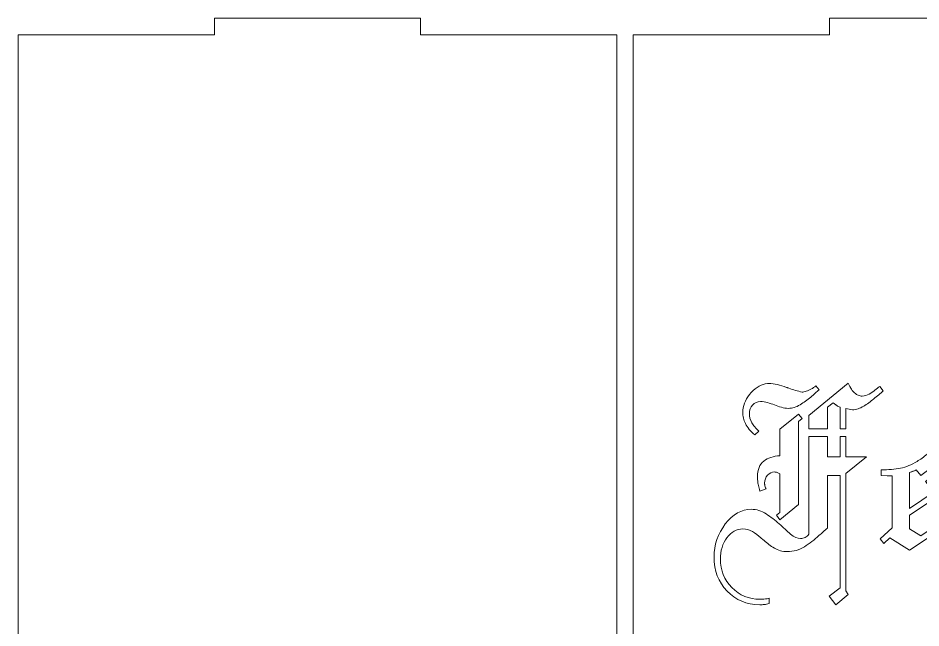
# Model space of a CAD drawing. Header units: millimetres. Extents: x -1983 to 1983, y -412 to 412.
# Drawn here: x 1646.3 to 1809, y 93.6 to 203.6 of the extents above; entities that cross this region are included whole.
import ezdxf

# ---------------------------------------------------------------- set-up
doc = ezdxf.new("R2010")
doc.units = ezdxf.units.MM
doc.header["$MEASUREMENT"] = 0
doc.layers.add('Camada 1', color=7, linetype='Continuous')

msp = doc.modelspace()

# ---------------------------------------------------------------- linework, layer by layer
at = {"layer": 'Camada 1', "color": 250, "lineweight": 9}
for points, knots in [([(1646.252, 200.589), (1646.252, 200.589), (1646.252, -13.4106), (1646.252, -13.4106), (1646.252, -13.4106), (1646.252, -13.4106), (1681.6448, -13.4106), (1681.6448, -13.4106), (1681.6448, -13.4106), (1681.6448, -13.4106), (1681.6448, -16.4106), (1681.6448, -16.4106), (1681.6448, -16.4106), (1681.6448, -16.4106), (1718.7876, -16.4106), (1718.7876, -16.4106), (1718.7876, -16.4106), (1718.7876, -16.4106), (1718.7876, -13.4106), (1718.7876, -13.4106), (1718.7876, -13.4106), (1718.7876, -13.4106), (1754.1804, -13.4106), (1754.1804, -13.4106), (1754.1804, -13.4106), (1754.1804, -13.4106), (1754.1804, 200.589), (1754.1804, 200.589), (1754.1804, 200.589), (1754.1804, 200.589), (1718.7876, 200.589), (1718.7876, 200.589), (1718.7876, 200.589), (1718.7876, 200.589), (1718.7876, 203.589), (1718.7876, 203.589), (1718.7876, 203.589), (1718.7876, 203.589), (1681.6448, 203.589), (1681.6448, 203.589), (1681.6448, 203.589), (1681.6448, 203.589), (1681.6448, 200.589), (1681.6448, 200.589), (1681.6448, 200.589), (1681.6448, 200.589), (1646.252, 200.589), (1646.252, 200.589)], [0, 0, 0, 0, 0.07692308, 0.07692308, 0.07692308, 0.07692308, 0.15384615, 0.15384615, 0.15384615, 0.15384615, 0.23076923, 0.23076923, 0.23076923, 0.23076923, 0.30769231, 0.30769231, 0.30769231, 0.30769231, 0.38461538, 0.38461538, 0.38461538, 0.38461538, 0.46153846, 0.46153846, 0.46153846, 0.46153846, 0.53846154, 0.53846154, 0.53846154, 0.53846154, 0.61538462, 0.61538462, 0.61538462, 0.61538462, 0.69230769, 0.69230769, 0.69230769, 0.69230769, 0.76923077, 0.76923077, 0.76923077, 0.76923077, 0.84615385, 0.84615385, 0.84615385, 0.84615385, 1, 1, 1, 1]), ([(1757.1804, 200.589), (1757.1804, 200.589), (1757.1804, -13.4106), (1757.1804, -13.4106), (1757.1804, -13.4106), (1757.1804, -13.4106), (1792.5732, -13.4106), (1792.5732, -13.4106), (1792.5732, -13.4106), (1792.5732, -13.4106), (1792.5732, -16.4106), (1792.5732, -16.4106), (1792.5732, -16.4106), (1792.5732, -16.4106), (1829.716, -16.4106), (1829.716, -16.4106), (1829.716, -16.4106), (1829.716, -16.4106), (1829.716, -13.4106), (1829.716, -13.4106), (1829.716, -13.4106), (1829.716, -13.4106), (1865.1088, -13.4106), (1865.1088, -13.4106), (1865.1088, -13.4106), (1865.1088, -13.4106), (1865.1088, 200.589), (1865.1088, 200.589), (1865.1088, 200.589), (1865.1088, 200.589), (1829.716, 200.589), (1829.716, 200.589), (1829.716, 200.589), (1829.716, 200.589), (1829.716, 203.589), (1829.716, 203.589), (1829.716, 203.589), (1829.716, 203.589), (1792.5732, 203.589), (1792.5732, 203.589), (1792.5732, 203.589), (1792.5732, 203.589), (1792.5732, 200.589), (1792.5732, 200.589), (1792.5732, 200.589), (1792.5732, 200.589), (1757.1804, 200.589), (1757.1804, 200.589)], [0, 0, 0, 0, 0.07692308, 0.07692308, 0.07692308, 0.07692308, 0.15384615, 0.15384615, 0.15384615, 0.15384615, 0.23076923, 0.23076923, 0.23076923, 0.23076923, 0.30769231, 0.30769231, 0.30769231, 0.30769231, 0.38461538, 0.38461538, 0.38461538, 0.38461538, 0.46153846, 0.46153846, 0.46153846, 0.46153846, 0.53846154, 0.53846154, 0.53846154, 0.53846154, 0.61538462, 0.61538462, 0.61538462, 0.61538462, 0.69230769, 0.69230769, 0.69230769, 0.69230769, 0.76923077, 0.76923077, 0.76923077, 0.76923077, 0.84615385, 0.84615385, 0.84615385, 0.84615385, 1, 1, 1, 1]), ([(1779.0822, 128.41), (1778.6981, 128.7349), (1778.3658, 129.0674), (1778.085, 129.4072), (1778.085, 129.4072), (1777.8044, 129.7467), (1777.5754, 130.094), (1777.3982, 130.4485), (1777.3982, 130.4485), (1777.2209, 130.7736), (1777.0954, 131.106), (1777.0216, 131.4458), (1777.0216, 131.4458), (1776.9477, 131.7853), (1776.9107, 132.1324), (1776.9107, 132.487), (1776.9107, 132.487), (1776.9107, 132.5462), (1776.9107, 132.6052), (1776.9107, 132.6642), (1776.9107, 132.6642), (1776.9107, 132.7234), (1776.9107, 132.7824), (1776.9107, 132.8415), (1776.9107, 132.8415), (1777.029, 133.9938), (1777.5385, 135.0647), (1778.4397, 136.0544), (1778.4397, 136.0544), (1779.3408, 137.0441), (1780.3082, 137.5833), (1781.3422, 137.672), (1781.3422, 137.672), (1781.4014, 137.672), (1781.453, 137.672), (1781.4974, 137.672), (1781.4974, 137.672), (1781.5416, 137.672), (1781.5786, 137.672), (1781.6081, 137.672), (1781.6081, 137.672), (1782.1104, 137.672), (1782.6274, 137.6055), (1783.1591, 137.4726), (1783.1591, 137.4726), (1783.691, 137.3397), (1784.2375, 137.1696), (1784.7989, 136.9629), (1784.7989, 136.9629), (1784.8579, 136.9629), (1784.9245, 136.9481), (1784.9982, 136.9187), (1784.9982, 136.9187), (1785.0722, 136.8891), (1785.1534, 136.8594), (1785.2419, 136.8301), (1785.2419, 136.8301), (1785.6261, 136.6822), (1786.0176, 136.5493), (1786.4164, 136.431), (1786.4164, 136.431), (1786.8152, 136.313), (1787.2067, 136.2095), (1787.5909, 136.1209), (1787.5909, 136.1209), (1787.7975, 136.1209), (1788.0486, 136.1726), (1788.3441, 136.276), (1788.3441, 136.276), (1788.6396, 136.3795), (1788.9497, 136.5196), (1789.2748, 136.6969), (1789.2748, 136.6969), (1789.3929, 136.7561), (1789.5258, 136.8373), (1789.6737, 136.9409), (1789.6737, 136.9409), (1789.8212, 137.0441), (1789.9542, 137.1402), (1790.0724, 137.2288), (1790.0724, 137.2288), (1790.0724, 137.2288), (1790.6928, 136.564), (1790.6928, 136.564), (1790.6928, 136.564), (1790.4565, 136.3573), (1790.2129, 136.143), (1789.9617, 135.9215), (1789.9617, 135.9215), (1789.7105, 135.6999), (1789.4521, 135.4709), (1789.1863, 135.2347), (1789.1863, 135.2347), (1788.5657, 134.7323), (1787.9158, 134.2671), (1787.2361, 133.8386), (1787.2361, 133.8386), (1786.5568, 133.4103), (1785.8625, 133.1962), (1785.1534, 133.1962), (1785.1534, 133.1962), (1784.7102, 133.1962), (1784.2818, 133.2626), (1783.8683, 133.3956), (1783.8683, 133.3956), (1783.4546, 133.5285), (1783.0411, 133.6686), (1782.6274, 133.8166), (1782.6274, 133.8166), (1782.2138, 133.9641), (1781.8002, 134.1046), (1781.3866, 134.2375), (1781.3866, 134.2375), (1780.973, 134.3704), (1780.5447, 134.4369), (1780.1016, 134.4369), (1780.1016, 134.4369), (1779.5402, 134.4369), (1779.0675, 134.2228), (1778.6833, 133.7943), (1778.6833, 133.7943), (1778.2993, 133.366), (1778.1074, 132.8564), (1778.1074, 132.2654), (1778.1074, 132.2654), (1778.1074, 131.6744), (1778.2476, 131.1207), (1778.5284, 130.6035), (1778.5284, 130.6035), (1778.8088, 130.0865), (1779.2448, 129.577), (1779.8355, 129.0747), (1779.8355, 129.0747), (1779.8355, 129.0747), (1779.0822, 128.41), (1779.0822, 128.41)], [0, 0, 0, 0, 0.02857143, 0.02857143, 0.02857143, 0.02857143, 0.05714286, 0.05714286, 0.05714286, 0.05714286, 0.08571429, 0.08571429, 0.08571429, 0.08571429, 0.11428571, 0.11428571, 0.11428571, 0.11428571, 0.14285714, 0.14285714, 0.14285714, 0.14285714, 0.17142857, 0.17142857, 0.17142857, 0.17142857, 0.2, 0.2, 0.2, 0.2, 0.22857143, 0.22857143, 0.22857143, 0.22857143, 0.25714286, 0.25714286, 0.25714286, 0.25714286, 0.28571429, 0.28571429, 0.28571429, 0.28571429, 0.31428571, 0.31428571, 0.31428571, 0.31428571, 0.34285714, 0.34285714, 0.34285714, 0.34285714, 0.37142857, 0.37142857, 0.37142857, 0.37142857, 0.4, 0.4, 0.4, 0.4, 0.42857143, 0.42857143, 0.42857143, 0.42857143, 0.45714286, 0.45714286, 0.45714286, 0.45714286, 0.48571429, 0.48571429, 0.48571429, 0.48571429, 0.51428571, 0.51428571, 0.51428571, 0.51428571, 0.54285714, 0.54285714, 0.54285714, 0.54285714, 0.57142857, 0.57142857, 0.57142857, 0.57142857, 0.6, 0.6, 0.6, 0.6, 0.62857143, 0.62857143, 0.62857143, 0.62857143, 0.65714286, 0.65714286, 0.65714286, 0.65714286, 0.68571429, 0.68571429, 0.68571429, 0.68571429, 0.71428571, 0.71428571, 0.71428571, 0.71428571, 0.74285714, 0.74285714, 0.74285714, 0.74285714, 0.77142857, 0.77142857, 0.77142857, 0.77142857, 0.8, 0.8, 0.8, 0.8, 0.82857143, 0.82857143, 0.82857143, 0.82857143, 0.85714286, 0.85714286, 0.85714286, 0.85714286, 0.88571429, 0.88571429, 0.88571429, 0.88571429, 0.91428571, 0.91428571, 0.91428571, 0.91428571, 0.94285714, 0.94285714, 0.94285714, 0.94285714, 1, 1, 1, 1]), ([(1788.8315, 129.5092), (1788.8315, 129.5092), (1788.8315, 131.911), (1788.8315, 131.911), (1788.8315, 131.911), (1788.8315, 131.911), (1795.9221, 137.7163), (1795.9221, 137.7163), (1795.9221, 137.7163), (1796.1289, 137.2732), (1796.3283, 136.9112), (1796.5203, 136.6305), (1796.5203, 136.6305), (1796.7124, 136.3499), (1796.8971, 136.1355), (1797.0744, 135.9879), (1797.0744, 135.9879), (1797.2812, 135.781), (1797.4953, 135.6334), (1797.7168, 135.5448), (1797.7168, 135.5448), (1797.9384, 135.4562), (1798.1821, 135.412), (1798.4482, 135.412), (1798.4482, 135.412), (1798.8913, 135.412), (1799.3047, 135.5299), (1799.6889, 135.7664), (1799.6889, 135.7664), (1800.0729, 136.0027), (1800.4424, 136.2537), (1800.7968, 136.5196), (1800.7968, 136.5196), (1800.9444, 136.6379), (1801.0849, 136.7487), (1801.2178, 136.8522), (1801.2178, 136.8522), (1801.3508, 136.9554), (1801.4761, 137.0516), (1801.5943, 137.1402), (1801.5943, 137.1402), (1801.5943, 137.1402), (1802.215, 136.3424), (1802.215, 136.3424), (1802.215, 136.3424), (1801.9786, 136.1355), (1801.7127, 135.9067), (1801.4171, 135.6557), (1801.4171, 135.6557), (1801.1217, 135.4045), (1800.8115, 135.1461), (1800.4867, 134.88), (1800.4867, 134.88), (1800.2206, 134.6437), (1799.9326, 134.4147), (1799.6224, 134.1931), (1799.6224, 134.1931), (1799.3122, 133.9716), (1799.0093, 133.7722), (1798.714, 133.5949), (1798.714, 133.5949), (1798.3593, 133.3881), (1798.0198, 133.2256), (1797.6947, 133.1075), (1797.6947, 133.1075), (1797.3698, 132.9893), (1797.0448, 132.9301), (1796.7199, 132.9301), (1796.7199, 132.9301), (1796.7199, 132.9301), (1795.479, 133.1519), (1795.479, 133.1519), (1795.479, 133.1519), (1795.479, 133.1519), (1795.479, 129.5092), (1795.479, 129.5092), (1795.479, 129.5092), (1795.479, 129.5092), (1794.4596, 129.5092), (1794.4596, 129.5092), (1794.4596, 129.5092), (1794.4596, 129.5092), (1794.4596, 133.4177), (1794.4596, 133.4177), (1794.4596, 133.4177), (1794.3416, 133.4471), (1794.238, 133.4842), (1794.1495, 133.5285), (1794.1495, 133.5285), (1794.0608, 133.5728), (1793.9722, 133.6244), (1793.8836, 133.6836), (1793.8836, 133.6836), (1793.8539, 133.7131), (1793.8318, 133.7354), (1793.8171, 133.7501), (1793.8171, 133.7501), (1793.8025, 133.7648), (1793.7802, 133.7722), (1793.7507, 133.7722), (1793.7507, 133.7722), (1793.662, 133.8313), (1793.5808, 133.8904), (1793.5069, 133.9494), (1793.5069, 133.9494), (1793.433, 134.0085), (1793.3369, 134.0824), (1793.2189, 134.1711), (1793.2189, 134.1711), (1793.2189, 134.1711), (1792.1995, 133.4177), (1792.1995, 133.4177), (1792.1995, 133.4177), (1792.1995, 133.4177), (1792.1995, 129.5092), (1792.1995, 129.5092), (1792.1995, 129.5092), (1792.1995, 129.5092), (1788.8315, 129.5092), (1788.8315, 129.5092)], [0, 0, 0, 0, 0.03225806, 0.03225806, 0.03225806, 0.03225806, 0.06451613, 0.06451613, 0.06451613, 0.06451613, 0.09677419, 0.09677419, 0.09677419, 0.09677419, 0.12903226, 0.12903226, 0.12903226, 0.12903226, 0.16129032, 0.16129032, 0.16129032, 0.16129032, 0.19354839, 0.19354839, 0.19354839, 0.19354839, 0.22580645, 0.22580645, 0.22580645, 0.22580645, 0.25806452, 0.25806452, 0.25806452, 0.25806452, 0.29032258, 0.29032258, 0.29032258, 0.29032258, 0.32258065, 0.32258065, 0.32258065, 0.32258065, 0.35483871, 0.35483871, 0.35483871, 0.35483871, 0.38709677, 0.38709677, 0.38709677, 0.38709677, 0.41935484, 0.41935484, 0.41935484, 0.41935484, 0.4516129, 0.4516129, 0.4516129, 0.4516129, 0.48387097, 0.48387097, 0.48387097, 0.48387097, 0.51612903, 0.51612903, 0.51612903, 0.51612903, 0.5483871, 0.5483871, 0.5483871, 0.5483871, 0.58064516, 0.58064516, 0.58064516, 0.58064516, 0.61290323, 0.61290323, 0.61290323, 0.61290323, 0.64516129, 0.64516129, 0.64516129, 0.64516129, 0.67741935, 0.67741935, 0.67741935, 0.67741935, 0.70967742, 0.70967742, 0.70967742, 0.70967742, 0.74193548, 0.74193548, 0.74193548, 0.74193548, 0.77419355, 0.77419355, 0.77419355, 0.77419355, 0.80645161, 0.80645161, 0.80645161, 0.80645161, 0.83870968, 0.83870968, 0.83870968, 0.83870968, 0.87096774, 0.87096774, 0.87096774, 0.87096774, 0.90322581, 0.90322581, 0.90322581, 0.90322581, 0.93548387, 0.93548387, 0.93548387, 0.93548387, 1, 1, 1, 1]), ([(1782.9818, 113.9189), (1782.9818, 113.9189), (1783.6023, 114.4063), (1783.6023, 114.4063), (1783.6023, 114.4063), (1783.6023, 114.4063), (1783.6023, 121.3639), (1783.6023, 121.3639), (1783.6023, 121.3639), (1783.5136, 121.423), (1783.4325, 121.4746), (1783.3586, 121.519), (1783.3586, 121.519), (1783.2849, 121.5633), (1783.2035, 121.6003), (1783.1148, 121.6298), (1783.1148, 121.6298), (1783.0263, 121.6593), (1782.9451, 121.6815), (1782.8711, 121.6963), (1782.8711, 121.6963), (1782.7972, 121.7111), (1782.716, 121.7183), (1782.6274, 121.7183), (1782.6274, 121.7183), (1782.1547, 121.7183), (1781.741, 121.5264), (1781.3866, 121.1423), (1781.3866, 121.1423), (1781.0321, 120.7582), (1780.8548, 120.2855), (1780.8548, 119.7241), (1780.8548, 119.7241), (1780.8548, 119.6651), (1780.8548, 119.6062), (1780.8548, 119.5469), (1780.8548, 119.5469), (1780.8548, 119.4879), (1780.8694, 119.4287), (1780.8992, 119.3697), (1780.8992, 119.3697), (1780.8992, 119.2811), (1780.9212, 119.1777), (1780.9656, 119.0595), (1780.9656, 119.0595), (1781.0099, 118.9412), (1781.0617, 118.8084), (1781.1206, 118.6607), (1781.1206, 118.6607), (1781.1206, 118.6607), (1780.013, 118.2618), (1780.013, 118.2618), (1780.013, 118.2618), (1779.8947, 118.6458), (1779.7985, 118.9857), (1779.7247, 119.2811), (1779.7247, 119.2811), (1779.651, 119.5764), (1779.6139, 119.8571), (1779.6139, 120.1229), (1779.6139, 120.1229), (1779.5846, 120.2412), (1779.5696, 120.3594), (1779.5696, 120.4777), (1779.5696, 120.4777), (1779.5696, 120.5956), (1779.5696, 120.7138), (1779.5696, 120.8322), (1779.5696, 120.8322), (1779.5696, 122.1617), (1779.9465, 123.1143), (1780.6997, 123.6904), (1780.6997, 123.6904), (1781.453, 124.2667), (1782.4206, 124.5842), (1783.6023, 124.6432), (1783.6023, 124.6432), (1783.6023, 124.6432), (1783.6023, 129.4294), (1783.6023, 129.4294), (1783.6023, 129.4294), (1783.6023, 129.4294), (1786.9703, 132.1324), (1786.9703, 132.1324), (1786.9703, 132.1324), (1786.9703, 132.1324), (1787.6351, 131.3349), (1787.6351, 131.3349), (1787.6351, 131.3349), (1787.6351, 131.3349), (1786.9703, 130.8029), (1786.9703, 130.8029), (1786.9703, 130.8029), (1786.9703, 130.8029), (1786.9703, 115.8244), (1786.9703, 115.8244), (1786.9703, 115.8244), (1786.9703, 115.8244), (1783.6023, 113.077), (1783.6023, 113.077), (1783.6023, 113.077), (1783.6023, 113.077), (1782.9818, 113.9189), (1782.9818, 113.9189)], [0, 0, 0, 0, 0.03703704, 0.03703704, 0.03703704, 0.03703704, 0.07407407, 0.07407407, 0.07407407, 0.07407407, 0.11111111, 0.11111111, 0.11111111, 0.11111111, 0.14814815, 0.14814815, 0.14814815, 0.14814815, 0.18518519, 0.18518519, 0.18518519, 0.18518519, 0.22222222, 0.22222222, 0.22222222, 0.22222222, 0.25925926, 0.25925926, 0.25925926, 0.25925926, 0.2962963, 0.2962963, 0.2962963, 0.2962963, 0.33333333, 0.33333333, 0.33333333, 0.33333333, 0.37037037, 0.37037037, 0.37037037, 0.37037037, 0.40740741, 0.40740741, 0.40740741, 0.40740741, 0.44444444, 0.44444444, 0.44444444, 0.44444444, 0.48148148, 0.48148148, 0.48148148, 0.48148148, 0.51851852, 0.51851852, 0.51851852, 0.51851852, 0.55555556, 0.55555556, 0.55555556, 0.55555556, 0.59259259, 0.59259259, 0.59259259, 0.59259259, 0.62962963, 0.62962963, 0.62962963, 0.62962963, 0.66666667, 0.66666667, 0.66666667, 0.66666667, 0.7037037, 0.7037037, 0.7037037, 0.7037037, 0.74074074, 0.74074074, 0.74074074, 0.74074074, 0.77777778, 0.77777778, 0.77777778, 0.77777778, 0.81481481, 0.81481481, 0.81481481, 0.81481481, 0.85185185, 0.85185185, 0.85185185, 0.85185185, 0.88888889, 0.88888889, 0.88888889, 0.88888889, 0.92592593, 0.92592593, 0.92592593, 0.92592593, 1, 1, 1, 1]), ([(1781.6967, 98.0098), (1781.5195, 97.9505), (1781.3572, 97.9062), (1781.2093, 97.8765), (1781.2093, 97.8765), (1781.0617, 97.8472), (1780.9139, 97.8323), (1780.7662, 97.8323), (1780.7662, 97.8323), (1780.648, 97.8029), (1780.5224, 97.7879), (1780.3895, 97.7879), (1780.3895, 97.7879), (1780.2566, 97.7879), (1780.1163, 97.7879), (1779.9686, 97.7879), (1779.9686, 97.7879), (1777.605, 97.7879), (1775.6405, 98.6079), (1774.0745, 100.2476), (1774.0745, 100.2476), (1772.5087, 101.8873), (1771.7258, 103.933), (1771.7258, 106.3852), (1771.7258, 106.3852), (1771.7258, 108.601), (1772.4054, 110.5879), (1773.7643, 112.3456), (1773.7643, 112.3456), (1775.1235, 114.1035), (1776.6892, 114.9825), (1778.4618, 114.9825), (1778.4618, 114.9825), (1779.4073, 114.9825), (1780.2935, 114.7092), (1781.1206, 114.1625), (1781.1206, 114.1625), (1781.9479, 113.6162), (1782.7308, 113.0178), (1783.4693, 112.3677), (1783.4693, 112.3677), (1784.2079, 111.6884), (1784.8949, 111.0754), (1785.5302, 110.5287), (1785.5302, 110.5287), (1786.1652, 109.9822), (1786.7636, 109.7089), (1787.3251, 109.7089), (1787.3251, 109.7089), (1787.6202, 109.7089), (1787.8935, 109.7754), (1788.1447, 109.9083), (1788.1447, 109.9083), (1788.3959, 110.0413), (1788.6249, 110.2407), (1788.8315, 110.5066), (1788.8315, 110.5066), (1788.8315, 110.5066), (1788.8315, 128.1098), (1788.8315, 128.1098), (1788.8315, 128.1098), (1788.8315, 128.1098), (1792.1995, 128.1098), (1792.1995, 128.1098), (1792.1995, 128.1098), (1792.1995, 128.1098), (1792.1995, 124.4217), (1792.1995, 124.4217), (1792.1995, 124.4217), (1792.1995, 124.4217), (1794.4596, 124.4217), (1794.4596, 124.4217), (1794.4596, 124.4217), (1794.4596, 124.4217), (1794.4596, 128.1098), (1794.4596, 128.1098), (1794.4596, 128.1098), (1794.4596, 128.1098), (1795.479, 128.1098), (1795.479, 128.1098), (1795.479, 128.1098), (1795.479, 128.1098), (1795.479, 124.4217), (1795.479, 124.4217), (1795.479, 124.4217), (1795.479, 124.4217), (1799.2014, 124.4217), (1799.2014, 124.4217), (1799.2014, 124.4217), (1799.2014, 124.4217), (1795.479, 121.4525), (1795.479, 121.4525), (1795.479, 121.4525), (1795.479, 121.4525), (1795.479, 100.2698), (1795.479, 100.2698), (1795.479, 100.2698), (1795.479, 100.2698), (1795.9221, 99.6493), (1795.9221, 99.6493), (1795.9221, 99.6493), (1795.9221, 99.6493), (1793.7063, 97.7879), (1793.7063, 97.7879), (1793.7063, 97.7879), (1793.7063, 97.7879), (1792.5098, 99.2948), (1792.5098, 99.2948), (1792.5098, 99.2948), (1792.5098, 99.2948), (1794.4596, 100.8458), (1794.4596, 100.8458), (1794.4596, 100.8458), (1794.4596, 100.8458), (1794.4596, 121.0981), (1794.4596, 121.0981), (1794.4596, 121.0981), (1794.4596, 121.0981), (1792.1995, 121.0981), (1792.1995, 121.0981), (1792.1995, 121.0981), (1792.1995, 121.0981), (1792.1995, 111.6146), (1792.1995, 111.6146), (1792.1995, 111.6146), (1791.9336, 111.378), (1791.6753, 111.1492), (1791.4241, 110.9274), (1791.4241, 110.9274), (1791.173, 110.706), (1790.9144, 110.4772), (1790.6485, 110.2407), (1790.6485, 110.2407), (1789.8212, 109.5022), (1788.9422, 108.8375), (1788.0118, 108.2465), (1788.0118, 108.2465), (1787.0811, 107.6556), (1786.0544, 107.3603), (1784.9318, 107.3603), (1784.9318, 107.3603), (1784.0455, 107.3603), (1783.27, 107.5669), (1782.6053, 107.9806), (1782.6053, 107.9806), (1781.9406, 108.3941), (1781.3128, 108.8668), (1780.7219, 109.3988), (1780.7219, 109.3988), (1780.6333, 109.4577), (1780.5447, 109.5242), (1780.456, 109.5982), (1780.456, 109.5982), (1780.3675, 109.6719), (1780.2639, 109.7533), (1780.1458, 109.8419), (1780.1458, 109.8419), (1779.6732, 110.285), (1779.1783, 110.6616), (1778.6613, 110.972), (1778.6613, 110.972), (1778.1442, 111.2822), (1777.5607, 111.4373), (1776.9107, 111.4373), (1776.9107, 111.4373), (1775.7881, 111.4373), (1774.8352, 110.9128), (1774.0523, 109.864), (1774.0523, 109.864), (1773.2694, 108.8153), (1772.8781, 107.5226), (1772.8781, 105.9865), (1772.8781, 105.9865), (1772.8781, 103.9773), (1773.5723, 102.2712), (1774.9609, 100.8679), (1774.9609, 100.8679), (1776.3494, 99.4647), (1778.0334, 98.763), (1780.013, 98.763), (1780.013, 98.763), (1780.0719, 98.763), (1780.1384, 98.763), (1780.2123, 98.763), (1780.2123, 98.763), (1780.286, 98.763), (1780.3525, 98.763), (1780.4117, 98.763), (1780.4117, 98.763), (1780.5889, 98.7926), (1780.7809, 98.8148), (1780.9877, 98.8295), (1780.9877, 98.8295), (1781.1946, 98.8442), (1781.4309, 98.8813), (1781.6967, 98.9403), (1781.6967, 98.9403), (1781.6967, 98.9403), (1781.6967, 98.0098), (1781.6967, 98.0098)], [0, 0, 0, 0, 0.01960784, 0.01960784, 0.01960784, 0.01960784, 0.03921569, 0.03921569, 0.03921569, 0.03921569, 0.05882353, 0.05882353, 0.05882353, 0.05882353, 0.07843137, 0.07843137, 0.07843137, 0.07843137, 0.09803922, 0.09803922, 0.09803922, 0.09803922, 0.11764706, 0.11764706, 0.11764706, 0.11764706, 0.1372549, 0.1372549, 0.1372549, 0.1372549, 0.15686275, 0.15686275, 0.15686275, 0.15686275, 0.17647059, 0.17647059, 0.17647059, 0.17647059, 0.19607843, 0.19607843, 0.19607843, 0.19607843, 0.21568627, 0.21568627, 0.21568627, 0.21568627, 0.23529412, 0.23529412, 0.23529412, 0.23529412, 0.25490196, 0.25490196, 0.25490196, 0.25490196, 0.2745098, 0.2745098, 0.2745098, 0.2745098, 0.29411765, 0.29411765, 0.29411765, 0.29411765, 0.31372549, 0.31372549, 0.31372549, 0.31372549, 0.33333333, 0.33333333, 0.33333333, 0.33333333, 0.35294118, 0.35294118, 0.35294118, 0.35294118, 0.37254902, 0.37254902, 0.37254902, 0.37254902, 0.39215686, 0.39215686, 0.39215686, 0.39215686, 0.41176471, 0.41176471, 0.41176471, 0.41176471, 0.43137255, 0.43137255, 0.43137255, 0.43137255, 0.45098039, 0.45098039, 0.45098039, 0.45098039, 0.47058824, 0.47058824, 0.47058824, 0.47058824, 0.49019608, 0.49019608, 0.49019608, 0.49019608, 0.50980392, 0.50980392, 0.50980392, 0.50980392, 0.52941176, 0.52941176, 0.52941176, 0.52941176, 0.54901961, 0.54901961, 0.54901961, 0.54901961, 0.56862745, 0.56862745, 0.56862745, 0.56862745, 0.58823529, 0.58823529, 0.58823529, 0.58823529, 0.60784314, 0.60784314, 0.60784314, 0.60784314, 0.62745098, 0.62745098, 0.62745098, 0.62745098, 0.64705882, 0.64705882, 0.64705882, 0.64705882, 0.66666667, 0.66666667, 0.66666667, 0.66666667, 0.68627451, 0.68627451, 0.68627451, 0.68627451, 0.70588235, 0.70588235, 0.70588235, 0.70588235, 0.7254902, 0.7254902, 0.7254902, 0.7254902, 0.74509804, 0.74509804, 0.74509804, 0.74509804, 0.76470588, 0.76470588, 0.76470588, 0.76470588, 0.78431373, 0.78431373, 0.78431373, 0.78431373, 0.80392157, 0.80392157, 0.80392157, 0.80392157, 0.82352941, 0.82352941, 0.82352941, 0.82352941, 0.84313725, 0.84313725, 0.84313725, 0.84313725, 0.8627451, 0.8627451, 0.8627451, 0.8627451, 0.88235294, 0.88235294, 0.88235294, 0.88235294, 0.90196078, 0.90196078, 0.90196078, 0.90196078, 0.92156863, 0.92156863, 0.92156863, 0.92156863, 0.94117647, 0.94117647, 0.94117647, 0.94117647, 0.96078431, 0.96078431, 0.96078431, 0.96078431, 1, 1, 1, 1]), ([(1802.3479, 108.8225), (1802.3479, 108.8225), (1801.6833, 109.6647), (1801.6833, 109.6647), (1801.6833, 109.6647), (1801.6833, 109.6647), (1803.8547, 111.6588), (1803.8547, 111.6588), (1803.8547, 111.6588), (1803.8547, 111.6588), (1803.8547, 121.0536), (1803.8547, 121.0536), (1803.8547, 121.0536), (1803.8547, 121.0536), (1802.9683, 121.0094), (1802.9683, 121.0094), (1802.9683, 121.0094), (1802.9683, 121.0094), (1801.8605, 121.0981), (1801.8605, 121.0981), (1801.8605, 121.0981), (1801.8605, 121.0981), (1801.8605, 122.1173), (1801.8605, 122.1173), (1801.8605, 122.1173), (1803.1605, 122.0878), (1804.3199, 122.1838), (1805.3394, 122.4054), (1805.3394, 122.4054), (1806.3584, 122.6269), (1807.3556, 123.0332), (1808.3305, 123.624), (1808.3305, 123.624), (1808.6259, 123.8012), (1808.9287, 124.0008), (1809.239, 124.2223), (1809.239, 124.2223), (1809.5492, 124.4439), (1809.8519, 124.6876), (1810.1474, 124.9534), (1810.1474, 124.9534), (1810.1474, 124.9534), (1811.649, 123.0978), (1811.649, 123.0978), (1811.649, 123.0978), (1811.649, 123.0978), (1808.9935, 121.0814), (1808.9935, 121.0814), (1808.9935, 121.0814), (1808.9935, 121.0814), (1808.1532, 122.1173), (1808.1532, 122.1173), (1808.1532, 122.1173), (1808.035, 122.0287), (1807.9317, 121.9695), (1807.843, 121.9398), (1807.843, 121.9398), (1807.7544, 121.9105), (1807.6805, 121.8809), (1807.6215, 121.8512), (1807.6215, 121.8512), (1807.5919, 121.8512), (1807.5697, 121.844), (1807.555, 121.8291), (1807.555, 121.8291), (1807.5401, 121.8144), (1807.518, 121.807), (1807.4885, 121.807), (1807.4885, 121.807), (1807.4293, 121.7775), (1807.3556, 121.748), (1807.267, 121.7183), (1807.267, 121.7183), (1807.1784, 121.689), (1807.0749, 121.6593), (1806.9565, 121.6298), (1806.9565, 121.6298), (1806.9565, 121.6298), (1806.9565, 115.1155), (1806.9565, 115.1155), (1806.9565, 115.1155), (1806.9565, 115.1155), (1811.3883, 118.1288), (1811.3883, 118.1288), (1811.3883, 118.1288), (1811.3883, 118.1288), (1809.8753, 119.9944), (1809.8753, 119.9944), (1809.8753, 119.9944), (1809.8753, 119.9944), (1812.5294, 122.0097), (1812.5294, 122.0097), (1812.5294, 122.0097), (1812.5294, 122.0097), (1814.8449, 119.1482), (1814.8449, 119.1482), (1814.8449, 119.1482), (1814.8449, 119.1482), (1806.9565, 113.9189), (1806.9565, 113.9189), (1806.9565, 113.9189), (1806.9565, 113.9189), (1806.9565, 111.4373), (1806.9565, 111.4373), (1806.9565, 111.4373), (1806.9565, 111.4373), (1808.9953, 110.1964), (1808.9953, 110.1964), (1808.9953, 110.1964), (1808.9953, 110.1964), (1812.9394, 112.8555), (1812.9394, 112.8555), (1812.9394, 112.8555), (1812.9394, 112.8555), (1813.5154, 111.969), (1813.5154, 111.969), (1813.5154, 111.969), (1813.5154, 111.969), (1806.9565, 107.6261), (1806.9565, 107.6261), (1806.9565, 107.6261), (1806.9565, 107.6261), (1803.4114, 109.8419), (1803.4114, 109.8419), (1803.4114, 109.8419), (1803.4114, 109.8419), (1802.3479, 108.8225), (1802.3479, 108.8225)], [0, 0, 0, 0, 0.03030303, 0.03030303, 0.03030303, 0.03030303, 0.06060606, 0.06060606, 0.06060606, 0.06060606, 0.09090909, 0.09090909, 0.09090909, 0.09090909, 0.12121212, 0.12121212, 0.12121212, 0.12121212, 0.15151515, 0.15151515, 0.15151515, 0.15151515, 0.18181818, 0.18181818, 0.18181818, 0.18181818, 0.21212121, 0.21212121, 0.21212121, 0.21212121, 0.24242424, 0.24242424, 0.24242424, 0.24242424, 0.27272727, 0.27272727, 0.27272727, 0.27272727, 0.3030303, 0.3030303, 0.3030303, 0.3030303, 0.33333333, 0.33333333, 0.33333333, 0.33333333, 0.36363636, 0.36363636, 0.36363636, 0.36363636, 0.39393939, 0.39393939, 0.39393939, 0.39393939, 0.42424242, 0.42424242, 0.42424242, 0.42424242, 0.45454545, 0.45454545, 0.45454545, 0.45454545, 0.48484848, 0.48484848, 0.48484848, 0.48484848, 0.51515152, 0.51515152, 0.51515152, 0.51515152, 0.54545455, 0.54545455, 0.54545455, 0.54545455, 0.57575758, 0.57575758, 0.57575758, 0.57575758, 0.60606061, 0.60606061, 0.60606061, 0.60606061, 0.63636364, 0.63636364, 0.63636364, 0.63636364, 0.66666667, 0.66666667, 0.66666667, 0.66666667, 0.6969697, 0.6969697, 0.6969697, 0.6969697, 0.72727273, 0.72727273, 0.72727273, 0.72727273, 0.75757576, 0.75757576, 0.75757576, 0.75757576, 0.78787879, 0.78787879, 0.78787879, 0.78787879, 0.81818182, 0.81818182, 0.81818182, 0.81818182, 0.84848485, 0.84848485, 0.84848485, 0.84848485, 0.87878788, 0.87878788, 0.87878788, 0.87878788, 0.90909091, 0.90909091, 0.90909091, 0.90909091, 0.93939394, 0.93939394, 0.93939394, 0.93939394, 1, 1, 1, 1])]:
    msp.add_open_spline(points, degree=3, knots=knots, dxfattribs=at)

doc.saveas('drawing.dxf')
